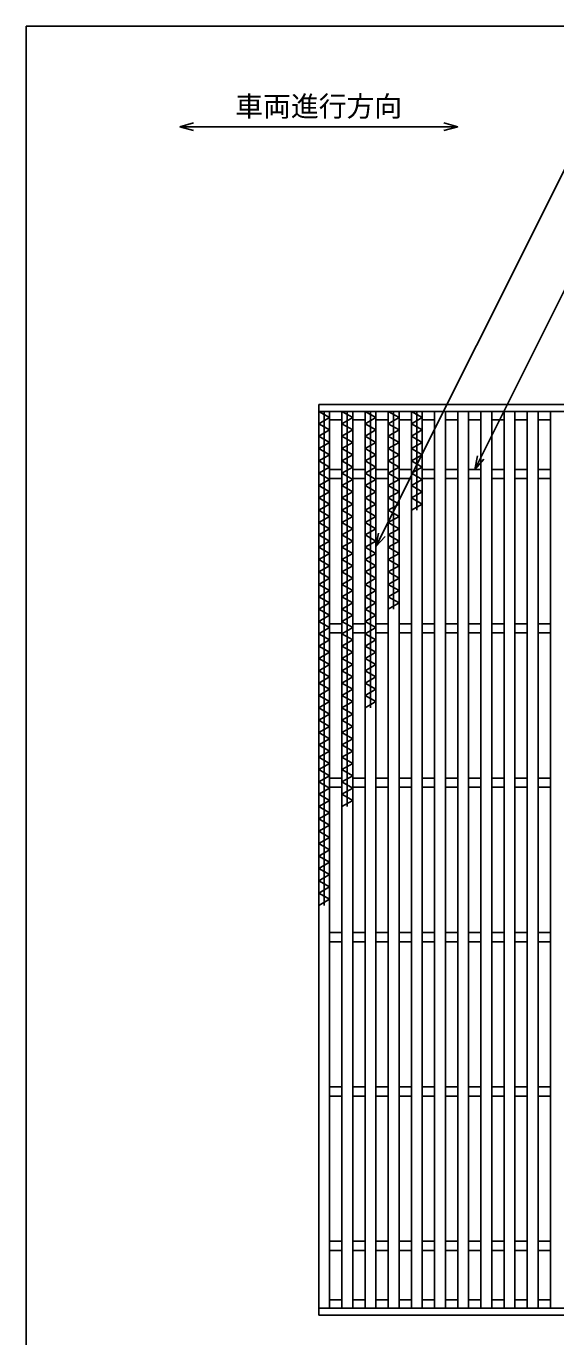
# Model space of a CAD drawing. Units: millimetres, scale not verified. Extents: x -1092 to 1042, y -770 to 629.
# Drawn here: x -1034 to -692, y -220 to 629 of the extents above; entities that cross this region are included whole.
import ezdxf
from ezdxf.enums import TextEntityAlignment as Align

# ---------------------------------------------------------------- set-up
doc = ezdxf.new("R2010")
doc.units = ezdxf.units.MM
doc.header["$LTSCALE"] = 6
for name, color, linetype, lineweight in [('0_2', 150, 'Continuous', 25), ('16', 3, 'Continuous', 25), ('22', 4, 'Continuous', 25)]:
    doc.layers.add(name, color=color, linetype=linetype, lineweight=lineweight)
doc.styles.add('ベクトル', font='')
doc.styles.get('ベクトル').set_extended_font_data('ベクトル')

msp = doc.modelspace()

# ---------------------------------------------------------------- linework, layer by layer
at = {"layer": '0_2'}
for p, q in [((-1034.4, -690.9), (-1034.4, 629.1)), ((-1034.4, 629.1), (1041.6, 629.1))]:
    msp.add_line(p, q, dxfattribs=at)
at = {"layer": '16'}
for p, q in [((-845, 384), (-255, 384)), ((-845, 379.5), (-845, 384)), ((-255, 379.5), (-845, 379.5)), ((-845, 379.5), (-845, -201.5)), ((-838, 379.5), (-845, 379.5)), ((-845, 379.5), (-838, 375.5)), ((-838, 375.5), (-845, 371.5)), ((-841.5, 379.5), (-841.5, 59.5)), ((-838, -201.5), (-838, 379.5)), ((-838, 374), (-830, 374)), ((-830, 379.5), (-830, -201.5)), ((-823, 379.5), (-830, 379.5)), ((-830, 379.5), (-823, 375.5)), ((-823, 375.5), (-830, 371.5)), ((-826.5, 379.5), (-826.5, 123.5)), ((-823, -201.5), (-823, 379.5)), ((-823, 374), (-815, 374)), ((-815, 379.5), (-815, -201.5)), ((-808, 379.5), (-815, 379.5)), ((-815, 379.5), (-808, 375.5)), ((-808, 375.5), (-815, 371.5)), ((-811.5, 379.5), (-811.5, 187.5)), ((-808, -201.5), (-808, 379.5)), ((-808, 374), (-800, 374)), ((-800, 379.5), (-800, -201.5)), ((-793, 379.5), (-800, 379.5)), ((-800, 379.5), (-793, 375.5)), ((-793, 375.5), (-800, 371.5)), ((-796.5, 379.5), (-796.5, 251.5)), ((-793, -201.5), (-793, 379.5)), ((-793, 374), (-785, 374)), ((-785, 379.5), (-785, -201.5)), ((-778, 379.5), (-785, 379.5)), ((-785, 379.5), (-778, 375.5)), ((-778, 375.5), (-785, 371.5)), ((-781.5, 379.5), (-781.5, 315.5)), ((-778, -201.5), (-778, 379.5)), ((-778, 374), (-770, 374)), ((-770, 379.5), (-770, -201.5)), ((-763, 379.5), (-770, 379.5)), ((-763, -201.5), (-763, 379.5)), ((-763, 374), (-755, 374)), ((-755, 379.5), (-755, -201.5)), ((-748, 379.5), (-755, 379.5)), ((-748, -201.5), (-748, 379.5)), ((-748, 374), (-740, 374)), ((-740, 379.5), (-740, -201.5)), ((-733, 379.5), (-740, 379.5)), ((-733, -201.5), (-733, 379.5)), ((-733, 374), (-725, 374)), ((-725, 379.5), (-725, -201.5)), ((-718, 379.5), (-725, 379.5)), ((-718, -201.5), (-718, 379.5)), ((-718, 374), (-710, 374)), ((-710, 379.5), (-710, -201.5)), ((-703, 379.5), (-710, 379.5)), ((-703, -201.5), (-703, 379.5)), ((-703, 374), (-695, 374)), ((-695, 379.5), (-695, -201.5)), ((-688, 379.5), (-695, 379.5)), ((-845, 371.5), (-838, 367.5)), ((-838, 367.5), (-845, 363.5)), ((-830, 371.5), (-823, 367.5)), ((-823, 367.5), (-830, 363.5)), ((-815, 371.5), (-808, 367.5)), ((-808, 367.5), (-815, 363.5)), ((-800, 371.5), (-793, 367.5)), ((-793, 367.5), (-800, 363.5)), ((-785, 371.5), (-778, 367.5)), ((-778, 367.5), (-785, 363.5)), ((-845, 363.5), (-838, 359.5)), ((-838, 359.5), (-845, 355.5)), ((-830, 363.5), (-823, 359.5)), ((-823, 359.5), (-830, 355.5)), ((-815, 363.5), (-808, 359.5)), ((-808, 359.5), (-815, 355.5)), ((-800, 363.5), (-793, 359.5)), ((-793, 359.5), (-800, 355.5)), ((-785, 363.5), (-778, 359.5)), ((-778, 359.5), (-785, 355.5)), ((-845, 355.5), (-838, 351.5)), ((-838, 351.5), (-845, 347.5)), ((-830, 355.5), (-823, 351.5)), ((-823, 351.5), (-830, 347.5)), ((-815, 355.5), (-808, 351.5)), ((-808, 351.5), (-815, 347.5)), ((-800, 355.5), (-793, 351.5)), ((-793, 351.5), (-800, 347.5)), ((-785, 355.5), (-778, 351.5)), ((-778, 351.5), (-785, 347.5)), ((-845, 347.5), (-838, 343.5)), ((-838, 343.5), (-845, 339.5)), ((-838, 342), (-830, 342)), ((-830, 347.5), (-823, 343.5)), ((-823, 343.5), (-830, 339.5)), ((-823, 342), (-815, 342)), ((-815, 347.5), (-808, 343.5)), ((-808, 343.5), (-815, 339.5)), ((-808, 342), (-800, 342)), ((-800, 347.5), (-793, 343.5)), ((-793, 343.5), (-800, 339.5)), ((-793, 342), (-785, 342)), ((-785, 347.5), (-778, 343.5)), ((-778, 343.5), (-785, 339.5)), ((-778, 342), (-770, 342)), ((-763, 342), (-755, 342)), ((-748, 342), (-740, 342)), ((-733, 342), (-725, 342)), ((-718, 342), (-710, 342)), ((-703, 342), (-695, 342)), ((-845, 339.5), (-838, 335.5)), ((-838, 335.5), (-845, 331.5)), ((-845, 331.5), (-838, 327.5)), ((-838, 336), (-830, 336)), ((-830, 339.5), (-823, 335.5)), ((-823, 335.5), (-830, 331.5)), ((-830, 331.5), (-823, 327.5)), ((-823, 336), (-815, 336)), ((-815, 339.5), (-808, 335.5)), ((-808, 335.5), (-815, 331.5)), ((-815, 331.5), (-808, 327.5)), ((-808, 336), (-800, 336)), ((-800, 339.5), (-793, 335.5)), ((-793, 335.5), (-800, 331.5)), ((-800, 331.5), (-793, 327.5)), ((-793, 336), (-785, 336)), ((-785, 339.5), (-778, 335.5)), ((-778, 335.5), (-785, 331.5)), ((-785, 331.5), (-778, 327.5)), ((-778, 336), (-770, 336)), ((-763, 336), (-755, 336)), ((-748, 336), (-740, 336)), ((-733, 336), (-725, 336)), ((-718, 336), (-710, 336)), ((-703, 336), (-695, 336)), ((-838, 327.5), (-845, 323.5)), ((-845, 323.5), (-838, 319.5)), ((-823, 327.5), (-830, 323.5)), ((-830, 323.5), (-823, 319.5)), ((-808, 327.5), (-815, 323.5)), ((-815, 323.5), (-808, 319.5)), ((-793, 327.5), (-800, 323.5)), ((-800, 323.5), (-793, 319.5)), ((-778, 327.5), (-785, 323.5)), ((-785, 323.5), (-778, 319.5)), ((-838, 319.5), (-845, 315.5)), ((-845, 315.5), (-838, 311.5)), ((-823, 319.5), (-830, 315.5)), ((-830, 315.5), (-823, 311.5)), ((-808, 319.5), (-815, 315.5)), ((-815, 315.5), (-808, 311.5)), ((-793, 319.5), (-800, 315.5)), ((-800, 315.5), (-793, 311.5)), ((-778, 319.5), (-785, 315.5)), ((-838, 311.5), (-845, 307.5)), ((-845, 307.5), (-838, 303.5)), ((-823, 311.5), (-830, 307.5)), ((-830, 307.5), (-823, 303.5)), ((-808, 311.5), (-815, 307.5)), ((-815, 307.5), (-808, 303.5)), ((-793, 311.5), (-800, 307.5)), ((-800, 307.5), (-793, 303.5)), ((-838, 303.5), (-845, 299.5)), ((-845, 299.5), (-838, 295.5)), ((-823, 303.5), (-830, 299.5)), ((-830, 299.5), (-823, 295.5)), ((-808, 303.5), (-815, 299.5)), ((-815, 299.5), (-808, 295.5)), ((-793, 303.5), (-800, 299.5)), ((-800, 299.5), (-793, 295.5)), ((-838, 295.5), (-845, 291.5)), ((-845, 291.5), (-838, 287.5)), ((-823, 295.5), (-830, 291.5)), ((-830, 291.5), (-823, 287.5)), ((-808, 295.5), (-815, 291.5)), ((-815, 291.5), (-808, 287.5)), ((-793, 295.5), (-800, 291.5)), ((-800, 291.5), (-793, 287.5)), ((-838, 287.5), (-845, 283.5)), ((-845, 283.5), (-838, 279.5)), ((-823, 287.5), (-830, 283.5)), ((-830, 283.5), (-823, 279.5)), ((-808, 287.5), (-815, 283.5)), ((-815, 283.5), (-808, 279.5)), ((-793, 287.5), (-800, 283.5)), ((-800, 283.5), (-793, 279.5)), ((-838, 279.5), (-845, 275.5)), ((-845, 275.5), (-838, 271.5)), ((-823, 279.5), (-830, 275.5)), ((-830, 275.5), (-823, 271.5)), ((-808, 279.5), (-815, 275.5)), ((-815, 275.5), (-808, 271.5)), ((-793, 279.5), (-800, 275.5)), ((-800, 275.5), (-793, 271.5)), ((-838, 271.5), (-845, 267.5)), ((-845, 267.5), (-838, 263.5)), ((-838, 263.5), (-845, 259.5)), ((-823, 271.5), (-830, 267.5)), ((-830, 267.5), (-823, 263.5)), ((-823, 263.5), (-830, 259.5)), ((-808, 271.5), (-815, 267.5)), ((-815, 267.5), (-808, 263.5)), ((-808, 263.5), (-815, 259.5)), ((-793, 271.5), (-800, 267.5)), ((-800, 267.5), (-793, 263.5)), ((-793, 263.5), (-800, 259.5)), ((-845, 259.5), (-838, 255.5)), ((-838, 255.5), (-845, 251.5)), ((-830, 259.5), (-823, 255.5)), ((-823, 255.5), (-830, 251.5)), ((-815, 259.5), (-808, 255.5)), ((-808, 255.5), (-815, 251.5)), ((-800, 259.5), (-793, 255.5)), ((-793, 255.5), (-800, 251.5)), ((-845, 251.5), (-838, 247.5)), ((-838, 247.5), (-845, 243.5)), ((-830, 251.5), (-823, 247.5)), ((-823, 247.5), (-830, 243.5)), ((-815, 251.5), (-808, 247.5)), ((-808, 247.5), (-815, 243.5)), ((-845, 243.5), (-838, 239.5)), ((-838, 239.5), (-845, 235.5)), ((-838, 242), (-830, 242)), ((-830, 243.5), (-823, 239.5)), ((-823, 239.5), (-830, 235.5)), ((-823, 242), (-815, 242)), ((-815, 243.5), (-808, 239.5)), ((-808, 239.5), (-815, 235.5)), ((-808, 242), (-800, 242)), ((-793, 242), (-785, 242)), ((-778, 242), (-770, 242)), ((-763, 242), (-755, 242)), ((-748, 242), (-740, 242)), ((-733, 242), (-725, 242)), ((-718, 242), (-710, 242)), ((-703, 242), (-695, 242)), ((-845, 235.5), (-838, 231.5)), ((-838, 231.5), (-845, 227.5)), ((-838, 236), (-830, 236)), ((-830, 235.5), (-823, 231.5)), ((-823, 231.5), (-830, 227.5)), ((-823, 236), (-815, 236)), ((-815, 235.5), (-808, 231.5)), ((-808, 231.5), (-815, 227.5)), ((-808, 236), (-800, 236)), ((-793, 236), (-785, 236)), ((-778, 236), (-770, 236)), ((-763, 236), (-755, 236)), ((-748, 236), (-740, 236)), ((-733, 236), (-725, 236)), ((-718, 236), (-710, 236)), ((-703, 236), (-695, 236)), ((-845, 227.5), (-838, 223.5)), ((-838, 223.5), (-845, 219.5)), ((-830, 227.5), (-823, 223.5)), ((-823, 223.5), (-830, 219.5)), ((-815, 227.5), (-808, 223.5)), ((-808, 223.5), (-815, 219.5)), ((-845, 219.5), (-838, 215.5)), ((-838, 215.5), (-845, 211.5)), ((-830, 219.5), (-823, 215.5)), ((-823, 215.5), (-830, 211.5)), ((-815, 219.5), (-808, 215.5)), ((-808, 215.5), (-815, 211.5)), ((-845, 211.5), (-838, 207.5)), ((-838, 207.5), (-845, 203.5)), ((-830, 211.5), (-823, 207.5)), ((-823, 207.5), (-830, 203.5)), ((-815, 211.5), (-808, 207.5)), ((-808, 207.5), (-815, 203.5)), ((-845, 203.5), (-838, 199.5)), ((-838, 199.5), (-845, 195.5)), ((-845, 195.5), (-838, 191.5)), ((-830, 203.5), (-823, 199.5)), ((-823, 199.5), (-830, 195.5)), ((-830, 195.5), (-823, 191.5)), ((-815, 203.5), (-808, 199.5)), ((-808, 199.5), (-815, 195.5)), ((-815, 195.5), (-808, 191.5)), ((-838, 191.5), (-845, 187.5)), ((-845, 187.5), (-838, 183.5)), ((-823, 191.5), (-830, 187.5)), ((-830, 187.5), (-823, 183.5)), ((-808, 191.5), (-815, 187.5)), ((-838, 183.5), (-845, 179.5)), ((-845, 179.5), (-838, 175.5)), ((-823, 183.5), (-830, 179.5)), ((-830, 179.5), (-823, 175.5)), ((-838, 175.5), (-845, 171.5)), ((-845, 171.5), (-838, 167.5)), ((-823, 175.5), (-830, 171.5)), ((-830, 171.5), (-823, 167.5)), ((-838, 167.5), (-845, 163.5)), ((-845, 163.5), (-838, 159.5)), ((-823, 167.5), (-830, 163.5)), ((-830, 163.5), (-823, 159.5)), ((-838, 159.5), (-845, 155.5)), ((-845, 155.5), (-838, 151.5)), ((-823, 159.5), (-830, 155.5)), ((-830, 155.5), (-823, 151.5)), ((-838, 151.5), (-845, 147.5)), ((-845, 147.5), (-838, 143.5)), ((-823, 151.5), (-830, 147.5)), ((-830, 147.5), (-823, 143.5)), ((-838, 143.5), (-845, 139.5)), ((-845, 139.5), (-838, 135.5)), ((-838, 142), (-830, 142)), ((-838, 136), (-830, 136)), ((-823, 143.5), (-830, 139.5)), ((-830, 139.5), (-823, 135.5)), ((-823, 142), (-815, 142)), ((-823, 136), (-815, 136)), ((-808, 142), (-800, 142)), ((-808, 136), (-800, 136)), ((-793, 142), (-785, 142)), ((-793, 136), (-785, 136)), ((-778, 142), (-770, 142)), ((-778, 136), (-770, 136)), ((-763, 142), (-755, 142)), ((-763, 136), (-755, 136)), ((-748, 142), (-740, 142)), ((-748, 136), (-740, 136)), ((-733, 142), (-725, 142)), ((-733, 136), (-725, 136)), ((-718, 142), (-710, 142)), ((-718, 136), (-710, 136)), ((-703, 142), (-695, 142)), ((-703, 136), (-695, 136)), ((-838, 135.5), (-845, 131.5)), ((-845, 131.5), (-838, 127.5)), ((-838, 127.5), (-845, 123.5)), ((-823, 135.5), (-830, 131.5)), ((-830, 131.5), (-823, 127.5)), ((-823, 127.5), (-830, 123.5)), ((-845, 123.5), (-838, 119.5)), ((-838, 119.5), (-845, 115.5)), ((-845, 115.5), (-838, 111.5)), ((-838, 111.5), (-845, 107.5)), ((-845, 107.5), (-838, 103.5)), ((-838, 103.5), (-845, 99.5)), ((-845, 99.5), (-838, 95.5)), ((-838, 95.5), (-845, 91.5)), ((-845, 91.5), (-838, 87.5)), ((-838, 87.5), (-845, 83.5)), ((-845, 83.5), (-838, 79.5)), ((-838, 79.5), (-845, 75.5)), ((-845, 75.5), (-838, 71.5)), ((-838, 71.5), (-845, 67.5)), ((-845, 67.5), (-838, 63.5)), ((-838, 63.5), (-845, 59.5)), ((-838, 42), (-830, 42)), ((-838, 36), (-830, 36)), ((-823, 42), (-815, 42)), ((-823, 36), (-815, 36)), ((-808, 42), (-800, 42)), ((-808, 36), (-800, 36)), ((-793, 42), (-785, 42)), ((-793, 36), (-785, 36)), ((-778, 42), (-770, 42)), ((-778, 36), (-770, 36)), ((-763, 42), (-755, 42)), ((-763, 36), (-755, 36)), ((-748, 42), (-740, 42)), ((-748, 36), (-740, 36)), ((-733, 42), (-725, 42)), ((-733, 36), (-725, 36)), ((-718, 42), (-710, 42)), ((-718, 36), (-710, 36)), ((-703, 42), (-695, 42)), ((-703, 36), (-695, 36)), ((-838, -58), (-830, -58)), ((-823, -58), (-815, -58)), ((-808, -58), (-800, -58)), ((-793, -58), (-785, -58)), ((-778, -58), (-770, -58)), ((-763, -58), (-755, -58)), ((-748, -58), (-740, -58)), ((-733, -58), (-725, -58)), ((-718, -58), (-710, -58)), ((-703, -58), (-695, -58)), ((-838, -64), (-830, -64)), ((-823, -64), (-815, -64)), ((-808, -64), (-800, -64)), ((-793, -64), (-785, -64)), ((-778, -64), (-770, -64)), ((-763, -64), (-755, -64)), ((-748, -64), (-740, -64)), ((-733, -64), (-725, -64)), ((-718, -64), (-710, -64)), ((-703, -64), (-695, -64)), ((-838, -158), (-830, -158)), ((-823, -158), (-815, -158)), ((-808, -158), (-800, -158)), ((-793, -158), (-785, -158)), ((-778, -158), (-770, -158)), ((-763, -158), (-755, -158)), ((-748, -158), (-740, -158)), ((-733, -158), (-725, -158)), ((-718, -158), (-710, -158)), ((-703, -158), (-695, -158)), ((-838, -164), (-830, -164)), ((-823, -164), (-815, -164)), ((-808, -164), (-800, -164)), ((-793, -164), (-785, -164)), ((-778, -164), (-770, -164)), ((-763, -164), (-755, -164)), ((-748, -164), (-740, -164)), ((-733, -164), (-725, -164)), ((-718, -164), (-710, -164)), ((-703, -164), (-695, -164)), ((-845, -201.5), (-255, -201.5)), ((-845, -206), (-845, -201.5)), ((-845, -201.5), (-838, -201.5)), ((-838, -196), (-830, -196)), ((-830, -201.5), (-823, -201.5)), ((-823, -196), (-815, -196)), ((-815, -201.5), (-808, -201.5)), ((-808, -196), (-800, -196)), ((-800, -201.5), (-793, -201.5)), ((-793, -196), (-785, -196)), ((-785, -201.5), (-778, -201.5)), ((-778, -196), (-770, -196)), ((-770, -201.5), (-763, -201.5)), ((-763, -196), (-755, -196)), ((-755, -201.5), (-748, -201.5)), ((-748, -196), (-740, -196)), ((-740, -201.5), (-733, -201.5)), ((-733, -196), (-725, -196)), ((-725, -201.5), (-718, -201.5)), ((-718, -196), (-710, -196)), ((-710, -201.5), (-703, -201.5)), ((-703, -196), (-695, -196)), ((-695, -201.5), (-688, -201.5)), ((-255, -206), (-845, -206))]:
    msp.add_line(p, q, dxfattribs=at)
at = {"layer": '22'}
for p, q in [((-935, 564), (-926, 566.4)), ((-926, 561.6), (-935, 564)), ((-935, 564), (-755, 564)), ((-755, 564), (-764, 566.4)), ((-764, 561.6), (-755, 564)), ((-808, 292), (-677.75, 552.5)), ((-744, 342), (-651.25, 527.5)), ((-744, 342), (-742.2, 350.76)), ((-744, 342), (-738, 348.6)), ((-808, 292), (-806.2, 300.76)), ((-808, 292), (-802, 298.6))]:
    msp.add_line(p, q, dxfattribs=at)

# ---------------------------------------------------------------- texts
at = {"layer": '22', "color": 2, "style": 'ベクトル'}
msp.add_text('車両進行方向', height=13.2, dxfattribs=at).set_placement((-899, 577.2), align=Align.MIDDLE_LEFT)

doc.saveas('drawing.dxf')
